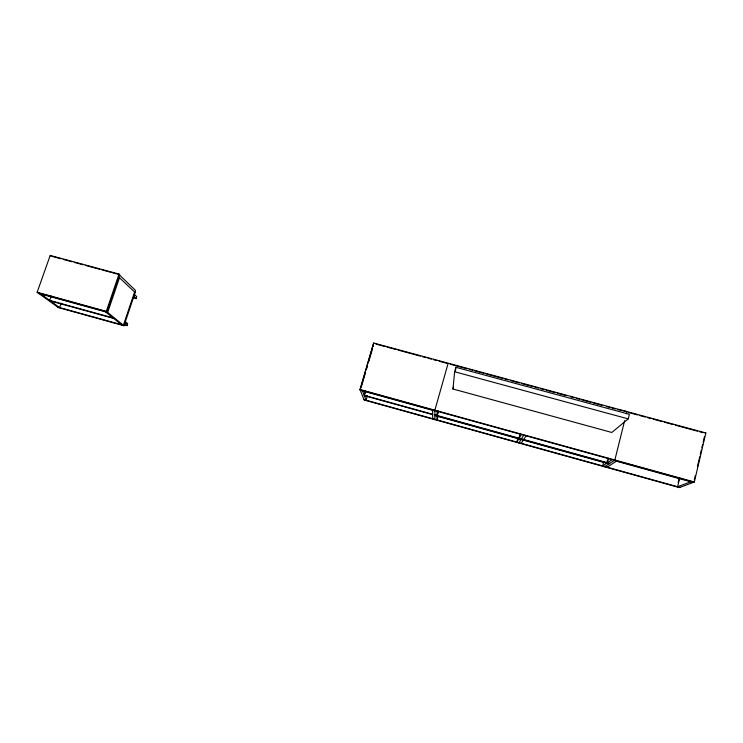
<?xml version="1.0" encoding="UTF-8"?>
<svg xmlns="http://www.w3.org/2000/svg" width="743" height="743" viewBox="0 0 743 743"><rect width="100%" height="100%" fill="white"/><g stroke="black" fill="none" stroke-linecap="round" stroke-linejoin="round"><path stroke-width="1.11" d="M434.85 419.637L434.859 410.21L448.057 363.624L439.187 361.228M437.051 416.173L436.995 419.906L438.24 415.458M437.125 411.195L437.06 415.504L438.314 411.028M452.961 388.998L454.632 371.751L455.877 367.293L629.367 414.306L628.225 418.894L611.786 432.463L452.961 388.998L453.527 386.954M455.543 370.59L455.877 367.293M694.278 480.006L695.327 475.548M697.417 466.65L699.73 456.815M700.25 454.605L701.29 450.184M701.866 447.741L702.646 444.407M703.166 442.178L704.401 436.93M694.324 482.003L705.85 432.965L373.673 343.025L359.974 389.49L364.116 399.985L679.381 487.566L694.324 482.003L359.974 389.49M678.164 482.551L678.944 479.254M679.761 477.73L677.625 486.749L690.795 481.77M624.668 420.603L614.851 460.01L604.57 466.78M626.349 413.842L626.906 411.594L617.572 409.532M603.808 461.477L602.684 465.935L606.725 463.233L607.551 459.898M608.573 458.255L607.449 462.74L612.102 459.62M518.029 437.701L516.859 442.094L518.809 438.853L520.267 433.373M520.341 433.847L519.162 438.268L521.419 434.525M437.358 415.068L438.296 411.743M365.491 390.902L364.2 395.304L432.649 414.278M364.664 394.579L365.63 391.282M367.376 395.815L366.085 400.217L362.51 390.902M361.265 387.001L365.138 373.831M366.429 369.447L367.404 366.16M368.695 361.767L372.568 348.606M134.604 292.008L123.375 325.239L57.648 307.035M134.892 292.445L135.56 290.467L119.447 274.929M37.958 292.853L106.983 311.884L119.679 274.687L119.038 274.074L50.208 255.434L37.15 292.268L58.372 307.565L123.979 325.731L135.18 292.566L118.731 277.009M123.663 324.719L126.969 325.638L127.638 323.651L125.326 321.728M132.728 297.711L136.08 298.621L136.74 296.661L134.511 294.544M123.979 325.731L106.314 311.336L119.038 274.074M119.53 277.613L107.651 312.431L38.757 293.429M61.13 303.2L59.598 307.583L40.809 293.996M51.202 296.058L49.679 300.404L113.029 317.911M518.874 442.977L523.731 435.166M521.233 443.311L523.295 440.088M523.666 439.512L526.035 435.807M607.152 467.171L616.421 461.18M705.256 433.28L705.85 432.965M52.094 256.381L60.954 258.787M63.174 259.391L72.034 261.787M74.254 262.39L83.114 264.787M85.334 265.39L99.738 269.291M101.949 269.885L118.574 274.39M376.014 344.111L384.883 346.517M387.094 347.12L395.963 349.516M398.183 350.12L420.352 356.12M422.563 356.724L425.888 357.624M428.107 358.219L431.432 359.12M433.652 359.723L436.977 360.624M450.286 364.228L467.013 368.76M469.251 369.364L472.594 370.274M474.823 370.878L483.749 373.292M485.978 373.896L502.705 378.428M504.934 379.032L508.277 379.933M510.506 380.537L519.431 382.961M521.66 383.564L532.815 386.583M534.83 387.122L538.387 388.087M540.616 388.691L543.969 389.601M546.198 390.205L555.114 392.62M557.352 393.223L566.268 395.638M570.735 396.846L574.079 397.756M576.308 398.359L579.651 399.27M581.88 399.873L590.806 402.288M593.035 402.892L601.96 405.306M606.418 406.514L609.762 407.424M611.991 408.028L615.343 408.929M628.708 412.551L637.587 414.956M639.807 415.56L645.351 417.055M647.571 417.659L650.896 418.56M653.116 419.163L661.994 421.569M664.214 422.163L673.084 424.569M675.303 425.172L697.491 431.181M699.711 431.785L703.045 432.686M454.632 371.751L628.225 418.894M37.15 292.268L106.314 311.336M50.431 300.952L113.67 318.431M125.437 323.038L127.638 323.651M693.758 482.216L360.132 389.889L373.673 343.025M360.29 390.289L434.859 410.925M614.071 460.53L693.191 482.43M434.859 414.891L609.743 463.372M364.339 395.675L432.658 414.622M434.859 415.226L609.371 463.623M434.85 415.569L609 463.864M363.977 399.632L679.891 487.38M105.562 311.856L121.388 324.682M124.657 323.725L126.969 325.638M50.208 255.434L50.979 256.084M133.842 296.522L136.08 298.621M373.088 345.922L373.218 346.414M432.602 410.303L432.705 418.718"/></g></svg>
